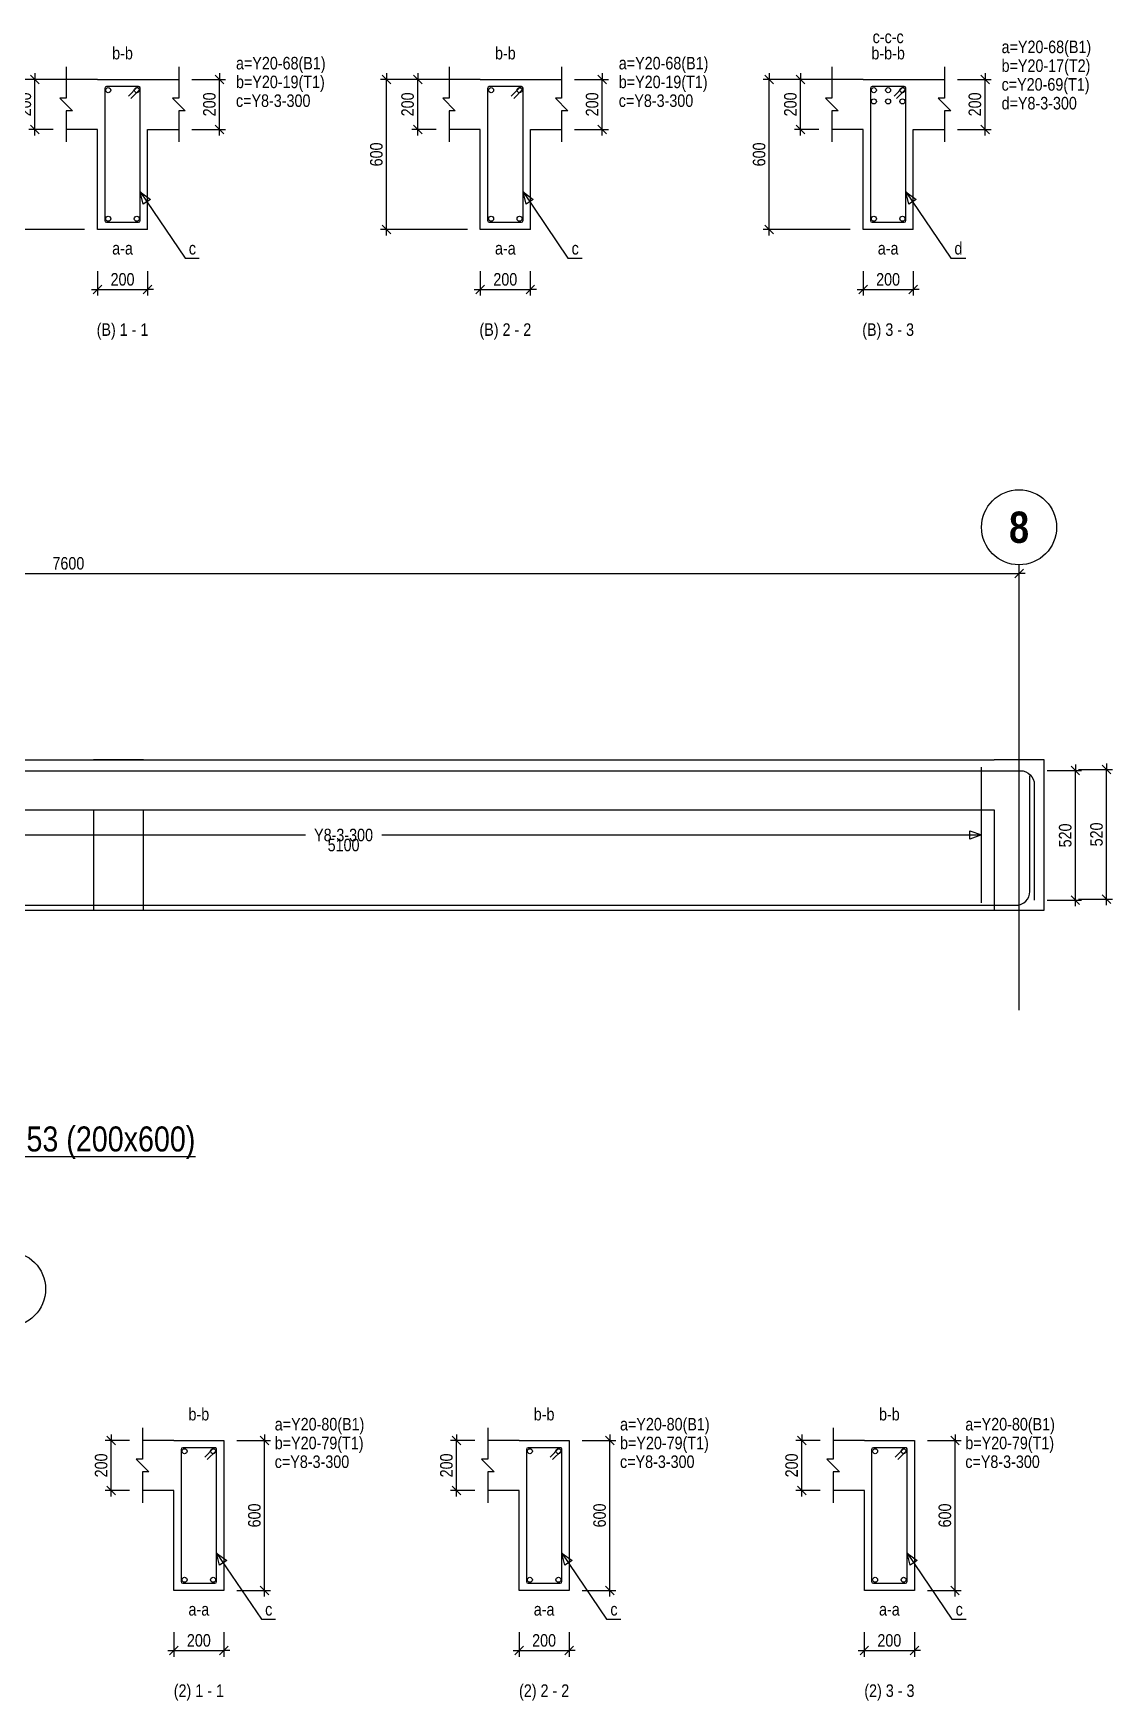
# Model space of a CAD drawing. Extents: x 0 to 206258, y -403073 to 0.
# Drawn here: x 92716 to 101344, y -307954 to -294626 of the extents above; entities that cross this region are included whole.
import ezdxf
from ezdxf.enums import TextEntityAlignment as Align
from ezdxf.lldxf.tags import DXFTag

# ---------------------------------------------------------------- set-up
doc = ezdxf.new("R2010")
doc.units = 0
doc.header["$LTSCALE"] = 1000
for name, color, linetype in [('Axis Circle(Dir 2)', 150, 'Continuous'), ('Axis Label(Dir 1)', 7, 'Continuous'), ('Axis Line(Dir 2)', 150, 'CENTER2'), ('Break Line', 5, 'Continuous'), ('Dimension Line', 5, 'Continuous'), ('Dimension Text', 5, 'Continuous'), ('Front Elevation Line', 40, 'Continuous'), ('Leader Line', 5, 'Continuous'), ('Link Line', 3, 'Continuous'), ('Rebar Label', 6, 'Continuous'), ('Rebar Line', 7, 'Continuous'), ('Section Label', 1, 'Continuous'), ('Top Rebar Label', 6, 'Continuous'), ('Top Rebar Line', 7, 'Continuous')]:
    doc.layers.add(name, color=color, linetype=linetype)
for name, color, linetype, true_color in [('Back Elevation Line', 191, 'HIDDEN2', 0xd4aaff), ('Beam Label(D)', 94, 'Continuous', 0x008100), ('Beam Line(D)', 112, 'Continuous', 0x00bd5e), ('Link Label', 94, 'Continuous', 0x008100)]:
    doc.layers.add(name, color=color, linetype=linetype, true_color=true_color)
doc.styles.add('Axis Label(Dir 1)', font='ARIALNB.TTF', dxfattribs={"height": 250})
doc.styles.add('Beam Label(D)', font='ARIALN.TTF', dxfattribs={"height": 200})
doc.styles.add('Dimension Text', font='ARIALN.TTF', dxfattribs={"height": 100})
doc.styles.add('Link Label', font='ARIALN.TTF', dxfattribs={"height": 100})
doc.styles.add('Rebar Label', font='ARIALN.TTF', dxfattribs={"height": 100})
doc.styles.add('Section Label', font='ARIALN.TTF', dxfattribs={"height": 100})
doc.styles.add('Top Rebar Label', font='ARIALN.TTF', dxfattribs={"height": 100})
tags = doc.linetypes.add('CENTER2', pattern=[1.125, 0.75, -0.125, 0.125, -0.125]).pattern_tags.tags
tags[10:11] = [DXFTag(74, 4), DXFTag(75, 0), DXFTag(340, '0'), DXFTag(46, 0.0), DXFTag(50, 0.0), DXFTag(44, 0.0), DXFTag(45, 0.0)]
tags[8:9] = [DXFTag(74, 4), DXFTag(75, 0), DXFTag(340, '0'), DXFTag(46, 0.0), DXFTag(50, 0.0), DXFTag(44, 0.0), DXFTag(45, 0.0)]
tags[6:7] = [DXFTag(74, 4), DXFTag(75, 0), DXFTag(340, '0'), DXFTag(46, 0.0), DXFTag(50, 0.0), DXFTag(44, 0.0), DXFTag(45, 0.0)]
tags[4:5] = [DXFTag(74, 4), DXFTag(75, 0), DXFTag(340, '0'), DXFTag(46, 0.0), DXFTag(50, 0.0), DXFTag(44, 0.0), DXFTag(45, 0.0)]
tags = doc.linetypes.add('HIDDEN2', pattern=[0.1875, 0.125, -0.0625]).pattern_tags.tags
tags[6:7] = [DXFTag(74, 4), DXFTag(75, 0), DXFTag(340, '0'), DXFTag(46, 0.0), DXFTag(50, 0.0), DXFTag(44, 0.0), DXFTag(45, 0.0)]
tags[4:5] = [DXFTag(74, 4), DXFTag(75, 0), DXFTag(340, '0'), DXFTag(46, 0.0), DXFTag(50, 0.0), DXFTag(44, 0.0), DXFTag(45, 0.0)]
doc.dimstyles.new('BEAM', dxfattribs={"dimtxt": 100, "dimasz": 30, "dimexe": 48.3, "dimexo": 103.5, "dimgap": 30, "dimtad": 1, "dimtoh": 1, "dimdec": 1, "dimlfac": 0.5, "dimdsep": 46, "dimtxsty": 'Dimension Text', "dimblk": 'PCDIM_TICK', "dimcen": 0.09, "dimclrd": 5, "dimclre": 5, "dimclrt": 5, "dimadec": 1, "dimazin": 0, "dimtp": 1, "dimtm": 1, "dimtfac": 1, "dimtdec": 4, "dimtofl": 0, "dimtmove": 0, "dimatfit": 3, "dimfxl": 1, "dimtolj": 1, "dimtzin": 0, "dimarcsym": 0})

# ---------------------------------------------------------------- blocks, each defined once
blk = doc.blocks.new('PCDIM_TICK')
at = {"layer": 'Dimension Line', "color": 0, "transparency": 33554687}
for p, q in [((1.15, 1.15), (-1.15, -1.15)), ((1.61, 0), (0, 0))]:
    blk.add_line(p, q, dxfattribs=at)
blk = doc.blocks.new('*U3668')
at = {"layer": 'Dimension Line', "color": 5, "true_color": 0x0000ff, "transparency": 16777216}
for p, q in [((93982, -294994), (94252, -294994)), ((94204, -295394), (94204, -294994)), ((93982, -295394), (94252, -295394))]:
    blk.add_line(p, q, dxfattribs=at)
at = {"layer": 'Dimension Line', "color": 5, "true_color": 0x0000ff, "transparency": 16777216, "xscale": 30, "yscale": 30}
for p, rotation in [((94204, -294994), 89.99999999999447), ((94204, -295394), 269.9999999999834)]:
    blk.add_blockref('PCDIM_TICK', p, dxfattribs=dict(at, rotation=rotation))
at = {"layer": 'Dimension Line', "color": 5, "true_color": 0x0000ff, "transparency": 16777216, "insert": (94174, -295194), "char_height": 100, "width": 182.77, "attachment_point": 8, "rotation": 90, "style": 'Dimension Text'}
blk.add_mtext('200', dxfattribs=at)
blk = doc.blocks.new('*U3669')
at = {"layer": 'Dimension Line', "color": 5, "true_color": 0x0000ff, "transparency": 16777216}
for p, q in [((92875, -294994), (92681, -294994)), ((92729, -295394), (92729, -294994)), ((92875, -295394), (92681, -295394))]:
    blk.add_line(p, q, dxfattribs=at)
at = {"layer": 'Dimension Line', "color": 5, "true_color": 0x0000ff, "transparency": 16777216, "xscale": 30, "yscale": 30}
for p, rotation in [((92729, -294994), 89.99999999999447), ((92729, -295394), 269.9999999999834)]:
    blk.add_blockref('PCDIM_TICK', p, dxfattribs=dict(at, rotation=rotation))
at = {"layer": 'Dimension Line', "color": 5, "true_color": 0x0000ff, "transparency": 16777216, "insert": (92699, -295194), "char_height": 100, "width": 182.77, "attachment_point": 8, "rotation": 90, "style": 'Dimension Text'}
blk.add_mtext('200', dxfattribs=at)
blk = doc.blocks.new('*U3670')
at = {"layer": 'Dimension Line', "color": 5, "true_color": 0x0000ff, "transparency": 16777216}
for p, q in [((93125, -294994), (92431, -294994)), ((92479, -296194), (92479, -294994)), ((93125, -296194), (92431, -296194))]:
    blk.add_line(p, q, dxfattribs=at)
at = {"layer": 'Dimension Line', "color": 5, "true_color": 0x0000ff, "transparency": 16777216, "xscale": 30, "yscale": 30}
for p, rotation in [((92479, -294994), 89.99999999999447), ((92479, -296194), 269.9999999999834)]:
    blk.add_blockref('PCDIM_TICK', p, dxfattribs=dict(at, rotation=rotation))
at = {"layer": 'Dimension Line', "color": 5, "true_color": 0x0000ff, "transparency": 16777216, "insert": (92449, -295594), "char_height": 100, "width": 181.97, "attachment_point": 8, "rotation": 90, "style": 'Dimension Text'}
blk.add_mtext('600', dxfattribs=at)
blk = doc.blocks.new('*U3671')
at = {"layer": 'Dimension Line', "color": 5, "true_color": 0x0000ff, "transparency": 16777216}
for p, q in [((93229, -296528), (93229, -296723)), ((93629, -296528), (93629, -296723)), ((93229, -296674), (93629, -296674))]:
    blk.add_line(p, q, dxfattribs=at)
at = {"layer": 'Dimension Line', "color": 5, "true_color": 0x0000ff, "transparency": 16777216, "xscale": 30, "yscale": 30, "rotation": 180.0000000000004}
blk.add_blockref('PCDIM_TICK', (93229, -296674), dxfattribs=at)
at = {"layer": 'Dimension Line', "color": 5, "true_color": 0x0000ff, "transparency": 16777216, "xscale": 30, "yscale": 30}
blk.add_blockref('PCDIM_TICK', (93629, -296674), dxfattribs=at)
at = {"layer": 'Dimension Line', "color": 5, "true_color": 0x0000ff, "transparency": 16777216, "insert": (93429, -296644), "char_height": 100, "width": 182.77, "attachment_point": 8, "style": 'Dimension Text'}
blk.add_mtext('200', dxfattribs=at)
blk = doc.blocks.new('*U3672')
at = {"layer": 'Dimension Line', "color": 5, "true_color": 0x0000ff, "transparency": 16777216}
for p, q in [((97043, -294994), (97313, -294994)), ((97264, -295394), (97264, -294994)), ((97043, -295394), (97313, -295394))]:
    blk.add_line(p, q, dxfattribs=at)
at = {"layer": 'Dimension Line', "color": 5, "true_color": 0x0000ff, "transparency": 16777216, "xscale": 30, "yscale": 30}
for p, rotation in [((97264, -294994), 89.99999999999447), ((97264, -295394), 269.9999999999834)]:
    blk.add_blockref('PCDIM_TICK', p, dxfattribs=dict(at, rotation=rotation))
at = {"layer": 'Dimension Line', "color": 5, "true_color": 0x0000ff, "transparency": 16777216, "insert": (97234, -295194), "char_height": 100, "width": 182.77, "attachment_point": 8, "rotation": 90, "style": 'Dimension Text'}
blk.add_mtext('200', dxfattribs=at)
blk = doc.blocks.new('*U3673')
at = {"layer": 'Dimension Line', "color": 5, "true_color": 0x0000ff, "transparency": 16777216}
for p, q in [((95936, -294994), (95741, -294994)), ((95789, -295394), (95789, -294994)), ((95936, -295394), (95741, -295394))]:
    blk.add_line(p, q, dxfattribs=at)
at = {"layer": 'Dimension Line', "color": 5, "true_color": 0x0000ff, "transparency": 16777216, "xscale": 30, "yscale": 30}
for p, rotation in [((95789, -294994), 89.99999999999447), ((95789, -295394), 269.9999999999834)]:
    blk.add_blockref('PCDIM_TICK', p, dxfattribs=dict(at, rotation=rotation))
at = {"layer": 'Dimension Line', "color": 5, "true_color": 0x0000ff, "transparency": 16777216, "insert": (95759, -295194), "char_height": 100, "width": 182.77, "attachment_point": 8, "rotation": 90, "style": 'Dimension Text'}
blk.add_mtext('200', dxfattribs=at)
blk = doc.blocks.new('*U3674')
at = {"layer": 'Dimension Line', "color": 5, "true_color": 0x0000ff, "transparency": 16777216}
for p, q in [((96186, -294994), (95491, -294994)), ((95539, -296194), (95539, -294994)), ((96186, -296194), (95491, -296194))]:
    blk.add_line(p, q, dxfattribs=at)
at = {"layer": 'Dimension Line', "color": 5, "true_color": 0x0000ff, "transparency": 16777216, "xscale": 30, "yscale": 30}
for p, rotation in [((95539, -294994), 89.99999999999447), ((95539, -296194), 269.9999999999834)]:
    blk.add_blockref('PCDIM_TICK', p, dxfattribs=dict(at, rotation=rotation))
at = {"layer": 'Dimension Line', "color": 5, "true_color": 0x0000ff, "transparency": 16777216, "insert": (95509, -295594), "char_height": 100, "width": 181.97, "attachment_point": 8, "rotation": 90, "style": 'Dimension Text'}
blk.add_mtext('600', dxfattribs=at)
blk = doc.blocks.new('*U3675')
at = {"layer": 'Dimension Line', "color": 5, "true_color": 0x0000ff, "transparency": 16777216}
for p, q in [((96289, -296528), (96289, -296723)), ((96689, -296528), (96689, -296723)), ((96289, -296674), (96689, -296674))]:
    blk.add_line(p, q, dxfattribs=at)
at = {"layer": 'Dimension Line', "color": 5, "true_color": 0x0000ff, "transparency": 16777216, "xscale": 30, "yscale": 30, "rotation": 180.0000000000004}
blk.add_blockref('PCDIM_TICK', (96289, -296674), dxfattribs=at)
at = {"layer": 'Dimension Line', "color": 5, "true_color": 0x0000ff, "transparency": 16777216, "xscale": 30, "yscale": 30}
blk.add_blockref('PCDIM_TICK', (96689, -296674), dxfattribs=at)
at = {"layer": 'Dimension Line', "color": 5, "true_color": 0x0000ff, "transparency": 16777216, "insert": (96489, -296644), "char_height": 100, "width": 182.77, "attachment_point": 8, "style": 'Dimension Text'}
blk.add_mtext('200', dxfattribs=at)
blk = doc.blocks.new('*U3676')
at = {"layer": 'Dimension Line', "color": 5, "true_color": 0x0000ff, "transparency": 16777216}
for p, q in [((100103, -294994), (100373, -294994)), ((100324, -295394), (100324, -294994)), ((100103, -295394), (100373, -295394))]:
    blk.add_line(p, q, dxfattribs=at)
at = {"layer": 'Dimension Line', "color": 5, "true_color": 0x0000ff, "transparency": 16777216, "xscale": 30, "yscale": 30}
for p, rotation in [((100324, -294994), 89.99999999999447), ((100324, -295394), 269.9999999999834)]:
    blk.add_blockref('PCDIM_TICK', p, dxfattribs=dict(at, rotation=rotation))
at = {"layer": 'Dimension Line', "color": 5, "true_color": 0x0000ff, "transparency": 16777216, "insert": (100294, -295194), "char_height": 100, "width": 182.77, "attachment_point": 8, "rotation": 90, "style": 'Dimension Text'}
blk.add_mtext('200', dxfattribs=at)
blk = doc.blocks.new('*U3677')
at = {"layer": 'Dimension Line', "color": 5, "true_color": 0x0000ff, "transparency": 16777216}
for p, q in [((98996, -294994), (98801, -294994)), ((98849, -295394), (98849, -294994)), ((98996, -295394), (98801, -295394))]:
    blk.add_line(p, q, dxfattribs=at)
at = {"layer": 'Dimension Line', "color": 5, "true_color": 0x0000ff, "transparency": 16777216, "xscale": 30, "yscale": 30}
for p, rotation in [((98849, -294994), 89.99999999999447), ((98849, -295394), 269.9999999999834)]:
    blk.add_blockref('PCDIM_TICK', p, dxfattribs=dict(at, rotation=rotation))
at = {"layer": 'Dimension Line', "color": 5, "true_color": 0x0000ff, "transparency": 16777216, "insert": (98819, -295194), "char_height": 100, "width": 182.77, "attachment_point": 8, "rotation": 90, "style": 'Dimension Text'}
blk.add_mtext('200', dxfattribs=at)
blk = doc.blocks.new('*U3678')
at = {"layer": 'Dimension Line', "color": 5, "true_color": 0x0000ff, "transparency": 16777216}
for p, q in [((99246, -294994), (98551, -294994)), ((98599, -296194), (98599, -294994)), ((99246, -296194), (98551, -296194))]:
    blk.add_line(p, q, dxfattribs=at)
at = {"layer": 'Dimension Line', "color": 5, "true_color": 0x0000ff, "transparency": 16777216, "xscale": 30, "yscale": 30}
for p, rotation in [((98599, -294994), 89.99999999999447), ((98599, -296194), 269.9999999999834)]:
    blk.add_blockref('PCDIM_TICK', p, dxfattribs=dict(at, rotation=rotation))
at = {"layer": 'Dimension Line', "color": 5, "true_color": 0x0000ff, "transparency": 16777216, "insert": (98569, -295594), "char_height": 100, "width": 181.97, "attachment_point": 8, "rotation": 90, "style": 'Dimension Text'}
blk.add_mtext('600', dxfattribs=at)
blk = doc.blocks.new('*U3679')
at = {"layer": 'Dimension Line', "color": 5, "true_color": 0x0000ff, "transparency": 16777216}
for p, q in [((99349, -296528), (99349, -296723)), ((99749, -296528), (99749, -296723)), ((99349, -296674), (99749, -296674))]:
    blk.add_line(p, q, dxfattribs=at)
at = {"layer": 'Dimension Line', "color": 5, "true_color": 0x0000ff, "transparency": 16777216, "xscale": 30, "yscale": 30, "rotation": 180.0000000000004}
blk.add_blockref('PCDIM_TICK', (99349, -296674), dxfattribs=at)
at = {"layer": 'Dimension Line', "color": 5, "true_color": 0x0000ff, "transparency": 16777216, "xscale": 30, "yscale": 30}
blk.add_blockref('PCDIM_TICK', (99749, -296674), dxfattribs=at)
at = {"layer": 'Dimension Line', "color": 5, "true_color": 0x0000ff, "transparency": 16777216, "insert": (99549, -296644), "char_height": 100, "width": 182.77, "attachment_point": 8, "style": 'Dimension Text'}
blk.add_mtext('200', dxfattribs=at)
blk = doc.blocks.new('*U3757')
at = {"layer": 'Dimension Line', "color": 5, "true_color": 0x0000ff, "transparency": 16777216}
for p, q in [((100821, -300520), (101094, -300520)), ((101046, -301556), (101046, -300520)), ((100821, -301556), (101094, -301556))]:
    blk.add_line(p, q, dxfattribs=at)
at = {"layer": 'Dimension Line', "color": 5, "true_color": 0x0000ff, "transparency": 16777216, "xscale": 30, "yscale": 30}
for p, rotation in [((101046, -300520), 89.99999999999447), ((101046, -301556), 269.9999999999834)]:
    blk.add_blockref('PCDIM_TICK', p, dxfattribs=dict(at, rotation=rotation))
at = {"layer": 'Dimension Line', "color": 5, "true_color": 0x0000ff, "transparency": 16777216, "insert": (101016, -301038), "char_height": 100, "width": 181.5, "attachment_point": 8, "rotation": 90, "style": 'Dimension Text'}
blk.add_mtext('520', dxfattribs=at)
blk = doc.blocks.new('*U3758')
at = {"layer": 'Dimension Line', "color": 5, "true_color": 0x0000ff, "transparency": 16777216}
for p, q in [((101071, -300512), (101344, -300512)), ((101296, -301548), (101296, -300512)), ((101071, -301548), (101344, -301548))]:
    blk.add_line(p, q, dxfattribs=at)
at = {"layer": 'Dimension Line', "color": 5, "true_color": 0x0000ff, "transparency": 16777216, "xscale": 30, "yscale": 30}
for p, rotation in [((101296, -300512), 89.99999999999447), ((101296, -301548), 269.9999999999834)]:
    blk.add_blockref('PCDIM_TICK', p, dxfattribs=dict(at, rotation=rotation))
at = {"layer": 'Dimension Line', "color": 5, "true_color": 0x0000ff, "transparency": 16777216, "insert": (101266, -301030), "char_height": 100, "width": 181.5, "attachment_point": 8, "rotation": 90, "style": 'Dimension Text'}
blk.add_mtext('520', dxfattribs=at)
blk = doc.blocks.new('*U3759')
at = {"layer": 'Dimension Line', "color": 5, "true_color": 0x0000ff, "transparency": 16777216}
for p, q in [((85396, -299091), (85396, -298896)), ((85396, -298944), (100596, -298944)), ((100596, -299091), (100596, -298896))]:
    blk.add_line(p, q, dxfattribs=at)
at = {"layer": 'Dimension Line', "color": 5, "true_color": 0x0000ff, "transparency": 16777216, "xscale": 30, "yscale": 30, "rotation": 180.0000000000004}
blk.add_blockref('PCDIM_TICK', (85396, -298944), dxfattribs=at)
at = {"layer": 'Dimension Line', "color": 5, "true_color": 0x0000ff, "transparency": 16777216, "xscale": 30, "yscale": 30}
blk.add_blockref('PCDIM_TICK', (100596, -298944), dxfattribs=at)
at = {"layer": 'Dimension Line', "color": 5, "true_color": 0x0000ff, "transparency": 16777216, "insert": (92996, -298914), "char_height": 100, "width": 245.31, "attachment_point": 8, "style": 'Dimension Text'}
blk.add_mtext('7600', dxfattribs=at)
blk = doc.blocks.new('*U3811')
at = {"layer": 'Dimension Line', "color": 5, "true_color": 0x0000ff, "transparency": 16777216}
for p, q in [((94342, -305874), (94612, -305874)), ((94564, -307074), (94564, -305874)), ((94342, -307074), (94612, -307074))]:
    blk.add_line(p, q, dxfattribs=at)
at = {"layer": 'Dimension Line', "color": 5, "true_color": 0x0000ff, "transparency": 16777216, "xscale": 30, "yscale": 30}
for p, rotation in [((94564, -305874), 89.99999999999447), ((94564, -307074), 269.9999999999834)]:
    blk.add_blockref('PCDIM_TICK', p, dxfattribs=dict(at, rotation=rotation))
at = {"layer": 'Dimension Line', "color": 5, "true_color": 0x0000ff, "transparency": 16777216, "insert": (94534, -306474), "char_height": 100, "width": 181.97, "attachment_point": 8, "rotation": 90, "style": 'Dimension Text'}
blk.add_mtext('600', dxfattribs=at)
blk = doc.blocks.new('*U3812')
at = {"layer": 'Dimension Line', "color": 5, "true_color": 0x0000ff, "transparency": 16777216}
for p, q in [((93485, -305874), (93291, -305874)), ((93339, -306274), (93339, -305874)), ((93485, -306274), (93291, -306274))]:
    blk.add_line(p, q, dxfattribs=at)
at = {"layer": 'Dimension Line', "color": 5, "true_color": 0x0000ff, "transparency": 16777216, "xscale": 30, "yscale": 30}
for p, rotation in [((93339, -305874), 89.99999999999447), ((93339, -306274), 269.9999999999834)]:
    blk.add_blockref('PCDIM_TICK', p, dxfattribs=dict(at, rotation=rotation))
at = {"layer": 'Dimension Line', "color": 5, "true_color": 0x0000ff, "transparency": 16777216, "insert": (93309, -306074), "char_height": 100, "width": 182.77, "attachment_point": 8, "rotation": 90, "style": 'Dimension Text'}
blk.add_mtext('200', dxfattribs=at)
blk = doc.blocks.new('*U3813')
at = {"layer": 'Dimension Line', "color": 5, "true_color": 0x0000ff, "transparency": 16777216}
for p, q in [((93839, -307408), (93839, -307603)), ((94239, -307408), (94239, -307603)), ((93839, -307554), (94239, -307554))]:
    blk.add_line(p, q, dxfattribs=at)
at = {"layer": 'Dimension Line', "color": 5, "true_color": 0x0000ff, "transparency": 16777216, "xscale": 30, "yscale": 30, "rotation": 180.0000000000004}
blk.add_blockref('PCDIM_TICK', (93839, -307554), dxfattribs=at)
at = {"layer": 'Dimension Line', "color": 5, "true_color": 0x0000ff, "transparency": 16777216, "xscale": 30, "yscale": 30}
blk.add_blockref('PCDIM_TICK', (94239, -307554), dxfattribs=at)
at = {"layer": 'Dimension Line', "color": 5, "true_color": 0x0000ff, "transparency": 16777216, "insert": (94039, -307524), "char_height": 100, "width": 182.77, "attachment_point": 8, "style": 'Dimension Text'}
blk.add_mtext('200', dxfattribs=at)
blk = doc.blocks.new('*U3814')
at = {"layer": 'Dimension Line', "color": 5, "true_color": 0x0000ff, "transparency": 16777216}
for p, q in [((97103, -305874), (97373, -305874)), ((97324, -307074), (97324, -305874)), ((97103, -307074), (97373, -307074))]:
    blk.add_line(p, q, dxfattribs=at)
at = {"layer": 'Dimension Line', "color": 5, "true_color": 0x0000ff, "transparency": 16777216, "xscale": 30, "yscale": 30}
for p, rotation in [((97324, -305874), 89.99999999999447), ((97324, -307074), 269.9999999999834)]:
    blk.add_blockref('PCDIM_TICK', p, dxfattribs=dict(at, rotation=rotation))
at = {"layer": 'Dimension Line', "color": 5, "true_color": 0x0000ff, "transparency": 16777216, "insert": (97294, -306474), "char_height": 100, "width": 181.97, "attachment_point": 8, "rotation": 90, "style": 'Dimension Text'}
blk.add_mtext('600', dxfattribs=at)
blk = doc.blocks.new('*U3815')
at = {"layer": 'Dimension Line', "color": 5, "true_color": 0x0000ff, "transparency": 16777216}
for p, q in [((96246, -305874), (96051, -305874)), ((96099, -306274), (96099, -305874)), ((96246, -306274), (96051, -306274))]:
    blk.add_line(p, q, dxfattribs=at)
at = {"layer": 'Dimension Line', "color": 5, "true_color": 0x0000ff, "transparency": 16777216, "xscale": 30, "yscale": 30}
for p, rotation in [((96099, -305874), 89.99999999999447), ((96099, -306274), 269.9999999999834)]:
    blk.add_blockref('PCDIM_TICK', p, dxfattribs=dict(at, rotation=rotation))
at = {"layer": 'Dimension Line', "color": 5, "true_color": 0x0000ff, "transparency": 16777216, "insert": (96069, -306074), "char_height": 100, "width": 182.77, "attachment_point": 8, "rotation": 90, "style": 'Dimension Text'}
blk.add_mtext('200', dxfattribs=at)
blk = doc.blocks.new('*U3816')
at = {"layer": 'Dimension Line', "color": 5, "true_color": 0x0000ff, "transparency": 16777216}
for p, q in [((96599, -307408), (96599, -307603)), ((96999, -307408), (96999, -307603)), ((96599, -307554), (96999, -307554))]:
    blk.add_line(p, q, dxfattribs=at)
at = {"layer": 'Dimension Line', "color": 5, "true_color": 0x0000ff, "transparency": 16777216, "xscale": 30, "yscale": 30, "rotation": 180.0000000000004}
blk.add_blockref('PCDIM_TICK', (96599, -307554), dxfattribs=at)
at = {"layer": 'Dimension Line', "color": 5, "true_color": 0x0000ff, "transparency": 16777216, "xscale": 30, "yscale": 30}
blk.add_blockref('PCDIM_TICK', (96999, -307554), dxfattribs=at)
at = {"layer": 'Dimension Line', "color": 5, "true_color": 0x0000ff, "transparency": 16777216, "insert": (96799, -307524), "char_height": 100, "width": 182.77, "attachment_point": 8, "style": 'Dimension Text'}
blk.add_mtext('200', dxfattribs=at)
blk = doc.blocks.new('*U3817')
at = {"layer": 'Dimension Line', "color": 5, "true_color": 0x0000ff, "transparency": 16777216}
for p, q in [((99863, -305874), (100133, -305874)), ((100084, -307074), (100084, -305874)), ((99863, -307074), (100133, -307074))]:
    blk.add_line(p, q, dxfattribs=at)
at = {"layer": 'Dimension Line', "color": 5, "true_color": 0x0000ff, "transparency": 16777216, "xscale": 30, "yscale": 30}
for p, rotation in [((100084, -305874), 89.99999999999447), ((100084, -307074), 269.9999999999834)]:
    blk.add_blockref('PCDIM_TICK', p, dxfattribs=dict(at, rotation=rotation))
at = {"layer": 'Dimension Line', "color": 5, "true_color": 0x0000ff, "transparency": 16777216, "insert": (100054, -306474), "char_height": 100, "width": 181.97, "attachment_point": 8, "rotation": 90, "style": 'Dimension Text'}
blk.add_mtext('600', dxfattribs=at)
blk = doc.blocks.new('*U3818')
at = {"layer": 'Dimension Line', "color": 5, "true_color": 0x0000ff, "transparency": 16777216}
for p, q in [((99006, -305874), (98811, -305874)), ((98859, -306274), (98859, -305874)), ((99006, -306274), (98811, -306274))]:
    blk.add_line(p, q, dxfattribs=at)
at = {"layer": 'Dimension Line', "color": 5, "true_color": 0x0000ff, "transparency": 16777216, "xscale": 30, "yscale": 30}
for p, rotation in [((98859, -305874), 89.99999999999447), ((98859, -306274), 269.9999999999834)]:
    blk.add_blockref('PCDIM_TICK', p, dxfattribs=dict(at, rotation=rotation))
at = {"layer": 'Dimension Line', "color": 5, "true_color": 0x0000ff, "transparency": 16777216, "insert": (98829, -306074), "char_height": 100, "width": 182.77, "attachment_point": 8, "rotation": 90, "style": 'Dimension Text'}
blk.add_mtext('200', dxfattribs=at)
blk = doc.blocks.new('*U3819')
at = {"layer": 'Dimension Line', "color": 5, "true_color": 0x0000ff, "transparency": 16777216}
for p, q in [((99359, -307408), (99359, -307603)), ((99759, -307408), (99759, -307603)), ((99359, -307554), (99759, -307554))]:
    blk.add_line(p, q, dxfattribs=at)
at = {"layer": 'Dimension Line', "color": 5, "true_color": 0x0000ff, "transparency": 16777216, "xscale": 30, "yscale": 30, "rotation": 180.0000000000004}
blk.add_blockref('PCDIM_TICK', (99359, -307554), dxfattribs=at)
at = {"layer": 'Dimension Line', "color": 5, "true_color": 0x0000ff, "transparency": 16777216, "xscale": 30, "yscale": 30}
blk.add_blockref('PCDIM_TICK', (99759, -307554), dxfattribs=at)
at = {"layer": 'Dimension Line', "color": 5, "true_color": 0x0000ff, "transparency": 16777216, "insert": (99559, -307524), "char_height": 100, "width": 182.77, "attachment_point": 8, "style": 'Dimension Text'}
blk.add_mtext('200', dxfattribs=at)

msp = doc.modelspace()

# ---------------------------------------------------------------- linework, layer by layer
at = {"layer": 'Axis Circle(Dir 2)', "transparency": 33554687}
for centre in [(100595.964, -298574.284), (92513.964, -304664.284)]:
    msp.add_circle(centre, 300, dxfattribs=at)
at = {"layer": 'Axis Line(Dir 2)', "transparency": 33554687}
msp.add_lwpolyline([(100595.964, -302434.284), (100595.964, -298874.284)], dxfattribs=at)
at = {"layer": 'Back Elevation Line', "transparency": 33554687}
for points in [[(89195.964, -300434.284), (100395.964, -300434.284)], [(100795.964, -300434.284), (100395.964, -300434.284)], [(100795.964, -301634.284), (100795.964, -300434.284)], [(89195.964, -300834.284), (100395.964, -300834.284)], [(100395.964, -300834.284), (100395.964, -301634.284)], [(100395.964, -301634.284), (100795.964, -301634.284)]]:
    msp.add_lwpolyline(points, dxfattribs=at)
at = {"layer": 'Beam Line(D)', "transparency": 33554687}
for points in [[(93228.964, -294994.284), (92978.964, -294994.284)], [(93228.964, -294994.284), (93628.964, -294994.284)], [(93228.964, -294994.284), (93228.964, -294994.284)], [(93628.964, -294994.284), (93628.964, -294994.284)], [(93628.964, -294994.284), (93878.964, -294994.284)], [(96289.202, -294994.284), (96039.202, -294994.284)], [(96289.202, -294994.284), (96689.202, -294994.284)], [(96289.202, -294994.284), (96289.202, -294994.284)], [(96689.202, -294994.284), (96689.202, -294994.284)], [(96689.202, -294994.284), (96939.202, -294994.284)], [(99349.441, -294994.284), (99099.441, -294994.284)], [(99349.441, -294994.284), (99749.441, -294994.284)], [(99349.441, -294994.284), (99349.441, -294994.284)], [(99749.441, -294994.284), (99749.441, -294994.284)], [(99749.441, -294994.284), (99999.441, -294994.284)], [(93628.964, -296194.284), (93228.964, -296194.284), (93228.964, -295394.284), (92978.964, -295394.284)], [(93628.964, -296194.284), (93628.964, -295394.284), (93878.964, -295394.284)], [(96689.202, -296194.284), (96289.202, -296194.284), (96289.202, -295394.284), (96039.202, -295394.284)], [(96689.202, -296194.284), (96689.202, -295394.284), (96939.202, -295394.284)], [(99749.441, -296194.284), (99349.441, -296194.284), (99349.441, -295394.284), (99099.441, -295394.284)], [(99749.441, -296194.284), (99749.441, -295394.284), (99999.441, -295394.284)], [(85995.964, -300434.284), (100395.964, -300434.284)], [(100795.964, -300434.284), (100395.964, -300434.284)], [(100795.964, -301634.284), (100795.964, -300434.284)], [(85995.964, -301634.284), (100395.964, -301634.284)], [(100395.964, -301634.284), (100795.964, -301634.284)], [(93838.964, -305874.284), (94238.964, -305874.284), (94238.964, -307074.284), (93838.964, -307074.284), (93838.964, -306274.284), (93588.964, -306274.284)], [(93838.964, -305874.284), (93588.964, -305874.284)], [(93838.964, -305874.284), (93838.964, -305874.284)], [(96599.203, -305874.284), (96999.203, -305874.284), (96999.203, -307074.284), (96599.203, -307074.284), (96599.203, -306274.284), (96349.203, -306274.284)], [(96599.203, -305874.284), (96349.203, -305874.284)], [(96599.203, -305874.284), (96599.203, -305874.284)], [(99359.441, -305874.284), (99759.441, -305874.284), (99759.441, -307074.284), (99359.441, -307074.284), (99359.441, -306274.284), (99109.441, -306274.284)], [(99359.441, -305874.284), (99109.441, -305874.284)], [(99359.441, -305874.284), (99359.441, -305874.284)]]:
    msp.add_lwpolyline(points, dxfattribs=at)
at = {"layer": 'Break Line', "transparency": 33554687}
for points in [[(92978.964, -294894.284), (92978.964, -295144.284), (92928.964, -295144.284), (93028.964, -295244.284), (92978.964, -295244.284), (92978.964, -295494.284)], [(93878.964, -294894.284), (93878.964, -295144.284), (93828.964, -295144.284), (93928.964, -295244.284), (93878.964, -295244.284), (93878.964, -295494.284)], [(96039.202, -294894.284), (96039.202, -295144.284), (95989.202, -295144.284), (96089.202, -295244.284), (96039.202, -295244.284), (96039.202, -295494.284)], [(96939.202, -294894.284), (96939.202, -295144.284), (96889.202, -295144.284), (96989.202, -295244.284), (96939.202, -295244.284), (96939.202, -295494.284)], [(99099.441, -294894.284), (99099.441, -295144.284), (99049.441, -295144.284), (99149.441, -295244.284), (99099.441, -295244.284), (99099.441, -295494.284)], [(99999.441, -294894.284), (99999.441, -295144.284), (99949.441, -295144.284), (100049.441, -295244.284), (99999.441, -295244.284), (99999.441, -295494.284)], [(93588.964, -305774.284), (93588.964, -306024.284), (93538.964, -306024.284), (93638.964, -306124.284), (93588.964, -306124.284), (93588.964, -306374.284)], [(96349.203, -305774.284), (96349.203, -306024.284), (96299.203, -306024.284), (96399.203, -306124.284), (96349.203, -306124.284), (96349.203, -306374.284)], [(99109.441, -305774.284), (99109.441, -306024.284), (99059.441, -306024.284), (99159.441, -306124.284), (99109.441, -306124.284), (99109.441, -306374.284)]]:
    msp.add_lwpolyline(points, dxfattribs=at)
at = {"layer": 'Front Elevation Line', "transparency": 33554687}
for points in [[(85595.964, -300434.284), (93195.964, -300434.284)], [(93595.964, -300434.284), (93195.964, -300434.284)], [(93595.964, -300434.284), (100395.964, -300434.284)], [(100795.964, -300434.284), (100395.964, -300434.284)], [(100795.964, -301634.284), (100795.964, -300434.284)], [(85595.964, -300834.284), (93195.964, -300834.284)], [(93195.965, -300834.284), (93195.964, -301634.284)], [(93595.964, -301634.284), (93595.964, -300834.284)], [(93595.964, -300834.284), (100395.964, -300834.284)], [(100395.964, -300834.284), (100395.964, -301634.284)], [(93195.964, -301634.284), (93595.964, -301634.284)], [(100395.964, -301634.284), (100795.964, -301634.284)]]:
    msp.add_lwpolyline(points, dxfattribs=at)
at = {"layer": 'Leader Line', "transparency": 33554687}
for points in [[(93651.904, -295953.009), (93595.22, -295991.297), (93570.964, -295894.284), (93651.904, -295953.009)], [(93570.964, -295894.284), (93928.964, -296424.284), (94042.093, -296424.284)], [(96712.143, -295953.008), (96655.458, -295991.297), (96631.202, -295894.283), (96712.143, -295953.008)], [(96631.202, -295894.283), (96989.202, -296424.284), (97102.332, -296424.284)], [(99772.381, -295953.008), (99715.697, -295991.296), (99691.44, -295894.283), (99772.381, -295953.008)], [(99691.44, -295894.283), (100049.441, -296424.284), (100170.253, -296424.284)], [(90095.964, -301034.284), (90189.934, -301000.082), (90189.934, -301068.486), (90095.964, -301034.284), (94891.32, -301034.284)], [(95500.608, -301034.284), (100295.963, -301034.284), (100201.994, -301068.486), (100201.994, -301000.082), (100295.963, -301034.284)], [(94261.905, -306833.009), (94205.22, -306871.297), (94180.964, -306774.284), (94261.905, -306833.009)], [(94180.964, -306774.284), (94538.964, -307304.284), (94652.093, -307304.284)], [(97022.143, -306833.008), (96965.459, -306871.297), (96941.202, -306774.283), (97022.143, -306833.008)], [(96941.202, -306774.283), (97299.203, -307304.284), (97412.332, -307304.284)], [(99782.382, -306833.009), (99725.698, -306871.298), (99701.442, -306774.284), (99782.382, -306833.009)], [(99701.442, -306774.284), (100059.441, -307304.284), (100172.57, -307304.284)]]:
    msp.add_lwpolyline(points, dxfattribs=at)
at = {"layer": 'Link Line', "transparency": 33554687}
msp.add_line((100295.963, -301576.284), (100295.963, -300492.284), dxfattribs=at)
for points in [[(93496.153, -295146.894), (93566.863, -295076.183, 0.668178638), (93556.964, -295052.284), (93300.964, -295052.284, 0.414213562), (93286.964, -295066.284), (93286.964, -296122.284, 0.414213562), (93300.964, -296136.284), (93556.964, -296136.284, 0.414213562), (93570.964, -296122.284), (93570.964, -295066.284, 0.668178638), (93547.064, -295056.384), (93476.354, -295127.095)], [(96556.391, -295146.894), (96627.102, -295076.183, 0.668178638), (96617.202, -295052.284), (96361.202, -295052.284, 0.414213562), (96347.202, -295066.284), (96347.202, -296122.284, 0.414213562), (96361.202, -296136.284), (96617.202, -296136.284, 0.414213562), (96631.202, -296122.284), (96631.202, -295066.284, 0.668178638), (96607.303, -295056.384), (96536.592, -295127.095)], [(99616.63, -295146.894), (99687.341, -295076.183, 0.668178638), (99677.441, -295052.284), (99421.441, -295052.284, 0.414213562), (99407.441, -295066.284), (99407.441, -296122.284, 0.414213562), (99421.441, -296136.284), (99677.441, -296136.284, 0.414213562), (99691.441, -296122.284), (99691.441, -295066.284, 0.668178638), (99667.542, -295056.384), (99596.831, -295127.095)], [(94106.153, -306026.894), (94176.863, -305956.183, 0.668178638), (94166.964, -305932.284), (93910.964, -305932.284, 0.414213562), (93896.964, -305946.284), (93896.964, -307002.284, 0.414213562), (93910.964, -307016.284), (94166.964, -307016.284, 0.414213562), (94180.964, -307002.284), (94180.964, -305946.284, 0.668178638), (94157.064, -305936.384), (94086.354, -306007.095)], [(96866.391, -306026.894), (96937.102, -305956.183, 0.668178638), (96927.203, -305932.284), (96671.203, -305932.284, 0.414213562), (96657.203, -305946.284), (96657.203, -307002.284, 0.414213562), (96671.203, -307016.284), (96927.203, -307016.284, 0.414213562), (96941.203, -307002.284), (96941.203, -305946.284, 0.668178638), (96917.303, -305936.384), (96846.592, -306007.095)], [(99626.63, -306026.894), (99697.341, -305956.183, 0.668178638), (99687.441, -305932.284), (99431.441, -305932.284, 0.414213562), (99417.441, -305946.284), (99417.441, -307002.284, 0.414213562), (99431.441, -307016.284), (99687.441, -307016.284, 0.414213562), (99701.441, -307002.284), (99701.441, -305946.284, 0.668178638), (99677.542, -305936.384), (99606.831, -306007.095)]]:
    msp.add_lwpolyline(points, format="xyb", dxfattribs=at)
at = {"layer": 'Rebar Line', "transparency": 33554687}
msp.add_lwpolyline([(82758.056, -301596.353), (100572.1, -301596.353, 0.414213813), (100682.056, -301486.397), (100682.056, -300560.353)], format="xyb", dxfattribs=at)
for centre in [(93314.964, -295080.284), (93542.964, -295080.284), (96375.202, -295080.284), (96603.202, -295080.284), (99435.441, -295080.284), (99549.441, -295080.284), (99663.441, -295080.284), (99435.441, -295170.284), (99549.441, -295170.284), (99663.441, -295170.284), (93314.964, -296108.284), (93542.964, -296108.284), (96375.202, -296108.284), (96603.202, -296108.284), (99435.441, -296108.284), (99663.441, -296108.284), (93924.964, -305960.284), (94152.964, -305960.284), (96685.203, -305960.284), (96913.203, -305960.284), (99445.441, -305960.284), (99673.441, -305960.284), (93924.964, -306988.284), (94152.964, -306988.284), (96685.203, -306988.284), (96913.203, -306988.284), (99445.441, -306988.284), (99673.441, -306988.284)]:
    msp.add_circle(centre, 20, dxfattribs=at)
at = {"layer": 'Top Rebar Line', "transparency": 33554687}
msp.add_lwpolyline([(87857.964, -300560.284), (89852.48, -300560.284, 0.024922321), (89863.421, -300559.738), (90252.507, -300520.829, -0.024922321), (90263.448, -300520.284), (100608.008, -300520.284, -0.414213562), (100717.964, -300630.239), (100717.964, -301556.284)], format="xyb", dxfattribs=at)

# ---------------------------------------------------------------- texts
at = {"layer": 'Axis Label(Dir 1)', "transparency": 33554687, "style": 'Axis Label(Dir 1)'}
msp.add_text('8', height=250, dxfattribs=at).set_placement((100595.964, -298574.284), align=Align.MIDDLE_CENTER)
at = {"layer": 'Beam Label(D)', "transparency": 33554687, "style": 'Beam Label(D)'}
msp.add_text('%%U2B53 (200x600)', height=200, dxfattribs=at).set_placement((93195.964, -303364.284), align=Align.TOP_CENTER)
at = {"layer": 'Dimension Text', "transparency": 33554687, "style": 'Dimension Text'}
msp.add_text('5100', height=100, dxfattribs=at).set_placement((95195.964, -301064.284), align=Align.TOP_CENTER)
at = {"layer": 'Link Label', "transparency": 33554687, "style": 'Link Label'}
for s, p in [(' c=Y8-3-300', (94303.964, -295214.284)), (' c=Y8-3-300', (97364.202, -295214.284)), (' d=Y8-3-300', (100424.441, -295234.284)), ('c', (93958.964, -296394.284)), ('c', (97019.202, -296394.284)), ('d', (100079.441, -296394.284)), (' c=Y8-3-300', (94613.964, -306094.284)), (' c=Y8-3-300', (97374.203, -306094.284)), (' c=Y8-3-300', (100134.441, -306094.284)), ('c', (94568.964, -307274.284)), ('c', (97329.203, -307274.284)), ('c', (100089.441, -307274.284))]:
    msp.add_text(s, height=100, dxfattribs=at).set_placement(p)
msp.add_text('Y8-3-300', height=100, dxfattribs=at).set_placement((95195.964, -301034.284), align=Align.MIDDLE_CENTER)
at = {"layer": 'Rebar Label', "transparency": 33554687, "style": 'Rebar Label'}
for s, p in [('c-c-c', (99549.441, -294734.284)), ('b-b', (93428.964, -294864.284)), ('b-b', (96489.202, -294864.284)), ('b-b-b', (99549.441, -294864.284)), ('a-a', (93428.964, -296424.284)), ('a-a', (96489.202, -296424.284)), ('a-a', (99549.441, -296424.284)), ('b-b', (94038.964, -305744.284)), ('b-b', (96799.203, -305744.284)), ('b-b', (99559.441, -305744.284)), ('a-a', (94038.964, -307304.284)), ('a-a', (96799.203, -307304.284)), ('a-a', (99559.441, -307304.284))]:
    msp.add_text(s, height=100, dxfattribs=at).set_placement(p, align=Align.BOTTOM_CENTER)
for s, p in [(' a=Y20-68(B1)', (100424.441, -294784.284)), (' a=Y20-68(B1)', (94303.964, -294914.284)), (' a=Y20-68(B1)', (97364.202, -294914.284)), (' a=Y20-80(B1)', (94613.964, -305794.284)), (' a=Y20-80(B1)', (97374.203, -305794.284)), (' a=Y20-80(B1)', (100134.441, -305794.284))]:
    msp.add_text(s, height=100, dxfattribs=at).set_placement(p)
at = {"layer": 'Section Label', "transparency": 33554687, "style": 'Section Label'}
for s, p in [('(B) 1 - 1', (93428.964, -297074.284)), ('(B) 2 - 2', (96489.202, -297074.284)), ('(B) 3 - 3', (99549.441, -297074.284)), ('(2) 1 - 1', (94038.964, -307954.284)), ('(2) 2 - 2', (96799.203, -307954.284)), ('(2) 3 - 3', (99559.441, -307954.284))]:
    msp.add_text(s, height=100, dxfattribs=at).set_placement(p, align=Align.BOTTOM_CENTER)
at = {"layer": 'Top Rebar Label', "transparency": 33554687, "style": 'Top Rebar Label'}
for s, p in [(' b=Y20-17(T2)', (100424.441, -294934.284)), (' b=Y20-19(T1)', (94303.964, -295064.284)), (' b=Y20-19(T1)', (97364.202, -295064.284)), (' c=Y20-69(T1)', (100424.441, -295084.284)), (' b=Y20-79(T1)', (94613.964, -305944.284)), (' b=Y20-79(T1)', (97374.203, -305944.284)), (' b=Y20-79(T1)', (100134.441, -305944.284))]:
    msp.add_text(s, height=100, dxfattribs=at).set_placement(p)

# ---------------------------------------------------------------- dimensions: what is measured, and where the dimension line sits
at = {"layer": 'Dimension Line', "transparency": 33554687}
for base, p1, p2, angle, text, picture, middle in [((92478.964, -295594.284), (93228.964, -296194.284), (93228.964, -294994.284), 90, '600', '*U3670', (92478.964, -295594.284)), ((92728.964, -295194.284), (92978.964, -295394.284), (92978.964, -294994.284), 90, '200', '*U3669', (92728.964, -295194.284)), ((94203.964, -295194.284), (93878.964, -295394.284), (93878.964, -294994.284), 90, '200', '*U3668', (94203.964, -295194.284)), ((95539.202, -295594.284), (96289.202, -296194.284), (96289.202, -294994.284), 90, '600', '*U3674', (95539.202, -295594.284)), ((95789.202, -295194.284), (96039.202, -295394.284), (96039.202, -294994.284), 90, '200', '*U3673', (95789.202, -295194.284)), ((97264.202, -295194.284), (96939.202, -295394.284), (96939.202, -294994.284), 90, '200', '*U3672', (97264.202, -295194.284)), ((98599.441, -295594.284), (99349.441, -296194.284), (99349.441, -294994.284), 90, '600', '*U3678', (98599.441, -295594.284)), ((98849.441, -295194.284), (99099.441, -295394.284), (99099.441, -294994.284), 90, '200', '*U3677', (98849.441, -295194.284)), ((100324.441, -295194.284), (99999.441, -295394.284), (99999.441, -294994.284), 90, '200', '*U3676', (100324.441, -295194.284)), ((101045.964, -301038.284), (100717.964, -301556.284), (100717.964, -300520.284), 90, '520', '*U3757', (101045.964, -301038.284)), ((101295.964, -301030.283), (100967.964, -301548.283), (100967.963, -300512.283), 90.0000489, '520', '*U3758', (101295.964, -301030.283)), ((93338.964, -306074.284), (93588.964, -306274.284), (93588.964, -305874.284), 90, '200', '*U3812', (93338.964, -306074.284)), ((94563.964, -306474.284), (94238.964, -307074.284), (94238.964, -305874.284), 90, '600', '*U3811', (94563.964, -306474.284)), ((96099.203, -306074.284), (96349.203, -306274.284), (96349.203, -305874.284), 90, '200', '*U3815', (96099.203, -306074.284)), ((97324.203, -306474.284), (96999.203, -307074.284), (96999.203, -305874.284), 90, '600', '*U3814', (97324.203, -306474.284)), ((98859.441, -306074.284), (99109.441, -306274.284), (99109.441, -305874.284), 90, '200', '*U3818', (98859.441, -306074.284)), ((100084.441, -306474.284), (99759.441, -307074.284), (99759.441, -305874.284), 90, '600', '*U3817', (100084.441, -306474.284))]:
    dim = msp.add_linear_dim(base=base, p1=p1, p2=p2, angle=angle, text=text, dimstyle='BEAM', override={"dimscale": 1, "dimtxt": 100, "dimasz": 30, "dimexe": 48.3, "dimexo": 103.5, "dimgap": 30, "dimtad": 1, "dimtih": 0, "dimdec": 1, "dimlfac": 0.5, "dimzin": 8, "dimlunit": 2, "dimpost": '', "dimtxsty": 'Dimension Text', "dimblk": 'PCDIM_TICK', "dimse1": 0, "dimse2": 0, "dimsd2": 0, "dimclrd": 5, "dimclre": 5, "dimclrt": 5, "dimaunit": 0, "dimadec": 1, "dimazin": 0, "dimtol": 0, "dimtp": 1, "dimtm": 1, "dimtmove": 0}, dxfattribs=at)
    dim.commit()
    dim.dimension.update_dxf_attribs({"geometry": picture, "text_midpoint": middle})
for base, p1, p2, text, picture, middle in [((93428.964, -296674.284), (93228.964, -296424.284), (93628.964, -296424.284), '200', '*U3671', (93428.964, -296674.284)), ((96489.202, -296674.284), (96289.202, -296424.284), (96689.202, -296424.284), '200', '*U3675', (96489.202, -296674.284)), ((99549.441, -296674.284), (99349.441, -296424.284), (99749.441, -296424.284), '200', '*U3679', (99549.441, -296674.284)), ((92995.964, -298944.284), (85395.964, -299194.284), (100595.964, -299194.284), '7600', '*U3759', (92995.964, -298944.284)), ((94038.964, -307554.284), (93838.964, -307304.284), (94238.964, -307304.284), '200', '*U3813', (94038.964, -307554.284)), ((96799.203, -307554.284), (96599.203, -307304.284), (96999.203, -307304.284), '200', '*U3816', (96799.203, -307554.284)), ((99559.441, -307554.284), (99359.441, -307304.284), (99759.441, -307304.284), '200', '*U3819', (99559.441, -307554.284))]:
    dim = msp.add_linear_dim(base=base, p1=p1, p2=p2, text=text, dimstyle='BEAM', override={"dimscale": 1, "dimtxt": 100, "dimasz": 30, "dimexe": 48.3, "dimexo": 103.5, "dimgap": 30, "dimtad": 1, "dimtih": 0, "dimdec": 1, "dimlfac": 0.5, "dimzin": 8, "dimlunit": 2, "dimpost": '', "dimtxsty": 'Dimension Text', "dimblk": 'PCDIM_TICK', "dimse1": 0, "dimse2": 0, "dimsd2": 0, "dimclrd": 5, "dimclre": 5, "dimclrt": 5, "dimaunit": 0, "dimadec": 1, "dimazin": 0, "dimtol": 0, "dimtp": 1, "dimtm": 1, "dimtmove": 0}, dxfattribs=at)
    dim.commit()
    dim.dimension.update_dxf_attribs({"geometry": picture, "text_midpoint": middle})

doc.saveas('drawing.dxf')
